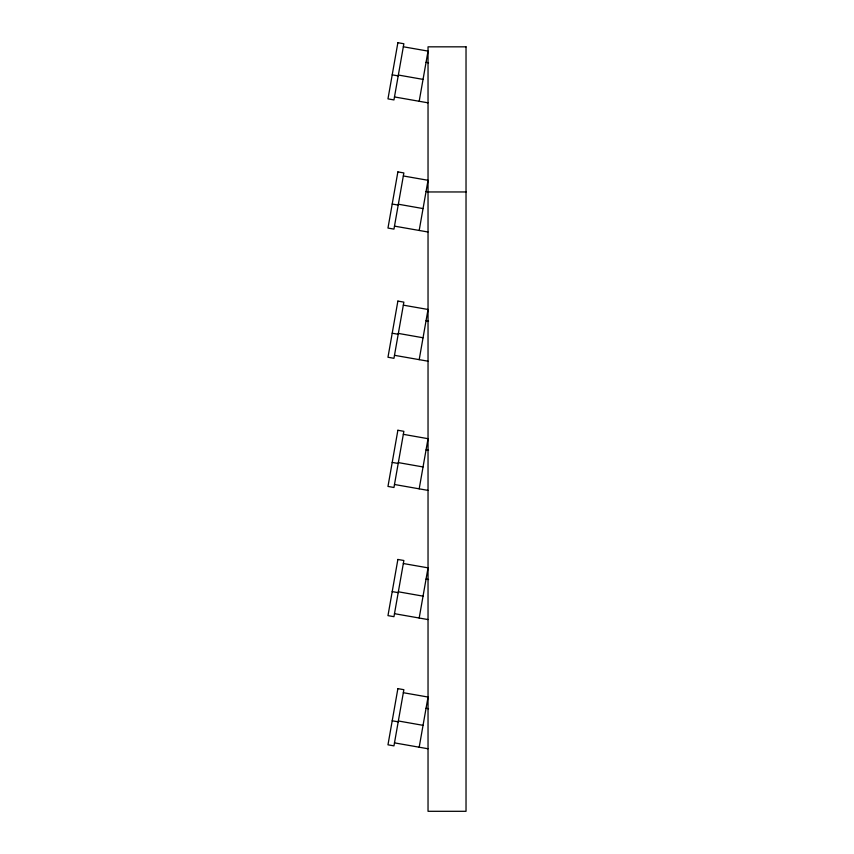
<?xml version="1.0" encoding="UTF-8"?>
<svg xmlns="http://www.w3.org/2000/svg" width="854" height="854" viewBox="0 0 854 854"><rect width="100%" height="100%" fill="white"/><g stroke="black" fill="none" stroke-linecap="round" stroke-linejoin="round"><path stroke-width="1.28" d="M419.186 101.295L428.035 51.101L403.334 46.778M419.186 230.484L428.035 180.29L403.334 175.967M419.186 359.673L428.035 309.479L403.334 305.156M419.186 488.851L428.035 438.668M419.186 618.04L428.035 567.857L403.334 563.523M419.186 747.229L428.035 697.045L403.334 692.711M428.035 191.958L466.028 191.958M426.05 62.331L428.548 62.769M398.348 75.035L423.04 79.39M392.21 74.842L398.199 75.899M394.484 96.94L427.918 102.811M426.05 191.52L428.548 191.958M398.348 204.223L423.04 208.579M392.21 204.031L398.199 205.088M394.484 226.129L427.918 231.989M426.05 320.709L428.548 321.147M398.348 333.412L423.04 337.768M392.21 333.22L398.199 334.277M394.484 355.317L427.918 361.178M403.334 434.334L428.025 438.689M426.05 449.898L428.548 450.336M398.348 462.601L423.04 466.957M392.21 462.409L398.199 463.466M394.484 484.496L427.918 490.367M426.05 579.076L428.548 579.524M398.348 591.79L423.04 596.145M392.21 591.598L398.199 592.655M394.484 613.684L427.918 619.556M426.05 708.265L428.548 708.713M398.348 720.979L423.04 725.334M392.21 720.787L398.199 721.833M394.484 742.873L427.918 748.744M397.879 42.7L387.972 98.872L393.961 99.929L403.867 43.757L397.879 42.7M397.879 171.889L387.972 228.061L393.961 229.118L403.867 172.946L397.879 171.889M397.879 301.078L387.972 357.25L393.961 358.306L403.867 302.135L397.879 301.078M397.879 430.267L387.972 486.438L393.961 487.495L403.867 431.323L397.879 430.267M397.879 559.455L387.972 615.627L393.961 616.684L403.867 560.502L397.879 559.455M397.879 688.634L387.972 744.816L393.961 745.873L403.867 689.69L397.879 688.634M466.028 46.831L428.035 46.831L428.035 811.3L466.028 811.3L466.028 46.831"/></g></svg>
